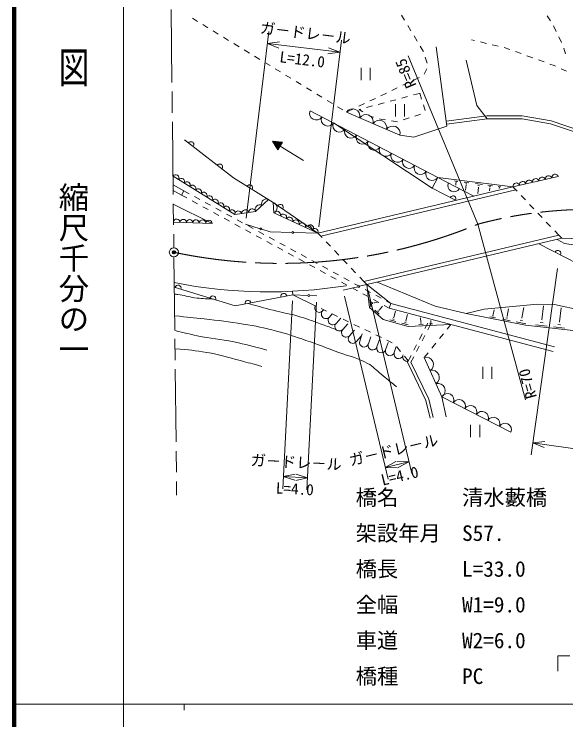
# Model space of a CAD drawing. Units: millimetres, scale not verified. Extents: x 40000 to 680000, y 20000 to 380000.
# Drawn here: x 40000 to 130808, y 202409 to 318687 of the extents above; entities that cross this region are included whole.
import ezdxf
from ezdxf.enums import TextEntityAlignment as Align

# ---------------------------------------------------------------- set-up
doc = ezdxf.new("R2010")
doc.units = ezdxf.units.MM
doc.header["$LTSCALE"] = 1000
doc.header["$PDMODE"] = 32
doc.header["$PDSIZE"] = 500
doc.linetypes.add('CHAIN', pattern=[18.5, 12, -1.5, 3.5, -1.5])
for name, color, linetype, lineweight in [('M-BGD', 7, 'Continuous', 13), ('M-BMK', 2, 'CHAIN', 13), ('M-BMK-SRVR', 3, 'Continuous', 13), ('M-STR-HTXT', 7, 'Continuous', 13), ('M-STR-STRC', 7, 'Continuous', 13), ('M-TTL', 2, 'Continuous', 140), ('M-TTL-BAND', 7, 'Continuous', 13)]:
    doc.layers.add(name, color=color, linetype=linetype, lineweight=lineweight)
doc.layers.add('M-OTRS', color=6, linetype='Continuous')
doc.styles.add('@ＭＳ ゴシック', font='')
doc.styles.add('ＭＳ ゴシック', font='')
doc.styles.get('@ＭＳ ゴシック').set_extended_font_data('@MS Gothic')
doc.styles.get('ＭＳ ゴシック').set_extended_font_data('MS Gothic')

msp = doc.modelspace()

# ---------------------------------------------------------------- linework, layer by layer
at = {"layer": 'M-BGD'}
for p, q in [((69330, 318013), (70184, 317492)), ((104265, 317671), (103746, 318527)), ((127705, 318406), (128290, 317595)), ((71037, 316970), (71891, 316449)), ((105301, 315960), (104783, 316816)), ((128783, 316729), (129210, 315826)), ((72744, 315928), (73597, 315407)), ((74451, 314885), (75304, 314364)), ((106337, 314250), (105819, 315105)), ((115774, 314317), (115296, 314426)), ((117724, 313871), (116749, 314094)), ((129638, 314922), (130066, 314018)), ((76158, 313843), (77011, 313322)), ((77864, 312800), (78718, 312279)), ((107347, 312582), (106855, 313394)), ((111219, 300210), (109469, 313280)), ((119674, 313425), (118699, 313648)), ((121586, 312854), (120647, 313195)), ((130467, 313104), (130745, 312143)), ((79571, 311758), (80425, 311236)), ((116317, 284073), (104850, 311795)), ((107362, 312534), (107347, 312582)), ((123466, 312171), (122526, 312512)), ((125346, 311488), (124406, 311830)), ((81278, 310715), (82131, 310194)), ((107953, 310624), (107657, 311579)), ((116137, 303605), (114400, 311080)), ((127226, 310805), (126286, 311147)), ((128886, 310202), (128166, 310464)), ((82985, 309673), (83838, 309151)), ((97097, 309829), (97097, 307829)), ((98597, 309829), (98597, 307829)), ((107485, 308783), (107904, 309691)), ((129099, 310105), (128886, 310202)), ((130917, 309273), (130008, 309689)), ((84691, 308630), (85545, 308109)), ((105772, 307830), (106674, 308261)), ((86398, 307587), (87252, 307066)), ((103968, 306967), (104870, 307398)), ((88105, 306545), (88958, 306024)), ((102163, 306104), (103065, 306536)), ((89812, 305502), (90665, 304981)), ((98555, 304378), (99457, 304810)), ((100359, 305241), (101261, 305673)), ((103799, 304851), (104765, 305111)), ((105730, 305371), (106696, 305631)), ((106762, 305649), (107067, 304696)), ((91519, 304460), (92372, 303939)), ((96751, 303515), (97653, 303947)), ((98005, 303291), (98971, 303551)), ((99936, 303811), (100902, 304071)), ((101868, 304331), (102833, 304591)), ((102749, 303836), (102749, 301836)), ((104249, 303836), (104249, 301836)), ((107372, 303744), (107677, 302791)), ((117834, 301442), (116137, 303605)), ((88721, 302747), (109736, 291792)), ((93225, 303417), (94079, 302896)), ((103498, 298745), (94684, 302527)), ((94946, 302652), (95848, 303084)), ((96766, 302957), (97040, 303031)), ((97386, 302598), (96766, 302957)), ((98689, 301842), (98251, 302096)), ((99166, 301713), (98689, 301842)), ((100534, 301343), (100131, 301452)), ((101110, 301257), (100534, 301343)), ((104991, 301572), (104040, 301262)), ((106762, 302150), (105941, 301882)), ((106876, 302226), (106762, 302150)), ((117803, 301942), (111106, 301064)), ((117834, 301442), (111171, 300568)), ((123639, 301906), (117803, 301942)), ((123596, 301407), (117834, 301442)), ((128276, 300627), (123596, 301407)), ((128399, 301113), (123639, 301906)), ((108811, 290019), (92542, 300756)), ((103088, 300961), (102099, 301109)), ((111219, 300210), (105810, 298419)), ((133027, 298996), (128276, 300627)), ((133215, 299460), (128399, 301113)), ((76131, 291692), (68063, 297965)), ((83387, 296317), (82511, 297747)), ((82511, 297747), (84181, 297590)), ((82623, 297737), (83811, 296996)), ((82845, 297716), (83864, 297081)), ((83068, 297695), (83916, 297166)), ((83291, 297674), (83969, 297250)), ((105810, 298419), (103498, 298745)), ((82570, 297652), (83758, 296911)), ((82687, 297461), (83705, 296826)), ((82803, 297270), (83652, 296741)), ((82920, 297080), (83599, 296656)), ((83037, 296889), (83546, 296572)), ((83154, 296698), (83493, 296487)), ((84181, 297590), (83387, 296317)), ((83513, 297653), (84022, 297335)), ((83736, 297632), (84075, 297420)), ((87602, 294572), (83784, 296953)), ((83958, 297611), (84128, 297505)), ((83271, 296508), (83440, 296402)), ((76324, 285670), (66150, 291994)), ((129561, 291923), (122101, 290249)), ((82657, 287645), (76131, 291692)), ((109736, 291792), (108811, 290019)), ((109736, 291792), (115641, 288714)), ((122101, 290249), (109736, 291792)), ((112492, 291196), (113011, 291132)), ((112671, 291042), (112801, 291026)), ((112720, 290905), (112672, 290526)), ((112703, 290907), (112736, 290903)), ((114052, 291002), (114861, 290901)), ((114330, 290762), (114532, 290736)), ((115929, 290767), (117075, 290624)), ((67938, 289576), (66166, 290541)), ((67556, 288874), (66177, 289624)), ((67556, 288874), (67938, 289576)), ((67938, 289576), (68816, 289098)), ((122101, 290249), (90005, 282624)), ((122576, 289745), (90481, 282120)), ((108811, 290019), (112669, 288008)), ((114406, 290547), (114298, 289679)), ((114381, 290550), (114431, 290544)), ((116430, 290123), (116304, 289113)), ((116323, 290427), (116609, 290391)), ((116395, 290127), (116466, 290118)), ((117961, 290514), (118728, 290418)), ((118224, 290286), (118416, 290262)), ((118296, 290082), (118232, 289571)), ((118272, 290085), (118320, 290079)), ((119648, 290303), (120101, 290247)), ((119804, 290169), (119917, 290155)), ((119832, 290051), (119860, 290047)), ((119846, 290049), (119834, 289951)), ((122101, 290249), (122576, 289745)), ((122787, 289522), (122576, 289745)), ((67556, 288874), (68434, 288395)), ((69695, 288620), (70573, 288142)), ((124160, 288068), (123473, 288795)), ((72584, 284217), (66202, 287380)), ((69312, 287917), (70190, 287439)), ((71451, 287663), (72329, 287185)), ((81873, 288131), (79743, 286183)), ((82759, 285925), (82657, 287645)), ((90005, 282624), (82657, 287645)), ((125533, 286614), (124847, 287341)), ((71069, 286961), (71947, 286483)), ((73208, 286707), (74086, 286229)), ((79743, 286183), (76324, 285670)), ((72825, 286004), (73703, 285526)), ((74582, 285048), (75460, 284570)), ((74964, 285751), (75842, 285272)), ((90005, 282624), (82759, 285925)), ((126907, 285160), (126220, 285887)), ((72584, 284217), (66235, 284428)), ((76338, 284092), (77216, 283613)), ((76721, 284794), (77599, 284316)), ((78093, 284069), (80481, 283332)), ((78477, 283838), (79355, 283360)), ((116317, 284073), (124164, 255117)), ((128280, 283706), (127593, 284433)), ((78095, 283135), (78973, 282657)), ((80234, 282881), (81112, 282403)), ((80768, 283244), (82153, 282817)), ((82153, 282817), (85703, 282730)), ((86003, 282722), (90005, 282624)), ((90005, 282624), (90481, 282120)), ((129653, 282252), (128966, 282979)), ((79851, 282179), (80729, 281701)), ((81990, 281925), (82868, 281447)), ((90691, 281898), (90481, 282120)), ((129653, 282252), (97558, 274628)), ((130129, 281749), (98033, 274124)), ((129355, 281565), (130588, 280922)), ((129653, 282252), (130129, 281749)), ((81608, 281222), (82486, 280744)), ((83364, 280266), (84242, 279788)), ((83747, 280969), (84625, 280490)), ((92065, 280444), (91378, 281171)), ((132779, 277525), (126383, 280859)), ((130588, 280922), (148847, 277941)), ((85121, 279310), (85999, 278831)), ((85503, 280012), (86381, 279534)), ((93438, 278990), (92751, 279717)), ((86877, 278353), (87755, 277875)), ((87260, 279056), (88138, 278578)), ((89016, 278099), (89894, 277621)), ((94811, 277536), (94125, 278263)), ((88634, 277397), (89512, 276919)), ((90773, 277143), (91651, 276665)), ((96184, 276082), (95498, 276809)), ((90390, 276440), (91268, 275962)), ((92529, 276187), (93407, 275708)), ((92147, 275484), (93025, 275006)), ((93903, 274528), (94781, 274049)), ((94286, 275230), (95164, 274752)), ((97558, 274628), (96871, 275355)), ((97558, 274628), (98033, 274124)), ((109306, 270582), (99765, 274535)), ((76398, 270606), (66357, 273725)), ((94142, 273199), (96574, 273777)), ((95660, 273571), (96538, 273093)), ((96042, 274274), (96920, 273796)), ((96866, 273847), (98033, 274124)), ((97799, 273317), (98677, 272839)), ((98033, 274124), (102026, 271016)), ((98033, 274124), (98468, 270333)), ((85849, 272453), (76398, 270606)), ((85822, 273024), (85849, 272453)), ((85849, 272453), (88346, 272324)), ((89564, 270637), (85849, 272453)), ((88646, 272309), (89844, 272247)), ((97416, 272615), (98294, 272137)), ((99555, 272361), (100433, 271883)), ((98708, 270436), (98565, 271679)), ((98965, 270938), (98930, 271249)), ((99173, 271658), (100051, 271180)), ((99263, 271090), (99254, 271168)), ((99258, 271129), (99743, 271184)), ((101312, 271405), (102026, 271016)), ((102026, 271016), (101728, 270267)), ((102026, 271016), (128949, 263865)), ((89628, 270606), (89564, 270637)), ((91430, 269738), (90529, 270172)), ((90777, 269775), (90954, 269967)), ((98468, 270333), (100718, 268359)), ((100098, 269235), (99355, 269887)), ((99983, 269665), (99797, 269829)), ((100076, 269912), (100030, 269953)), ((100053, 269933), (100628, 270588)), ((100929, 270702), (101728, 270267)), ((101728, 270267), (128744, 263092)), ((114393, 269349), (109306, 270582)), ((114393, 269349), (117342, 270065)), ((117342, 270065), (126156, 270894)), ((118829, 269213), (118980, 269979)), ((121148, 268921), (121383, 270114)), ((123567, 268635), (123899, 270324)), ((126156, 270894), (128943, 270856)), ((126862, 268346), (127116, 270632)), ((128943, 270856), (134103, 269689)), ((129766, 267975), (130025, 270303)), ((91879, 268757), (92368, 269286)), ((93232, 268870), (92331, 269304)), ((92981, 267740), (93781, 268606)), ((102505, 268674), (102441, 268692)), ((102473, 268683), (102765, 269733)), ((104466, 268135), (104763, 269202)), ((106939, 267933), (106903, 268646)), ((124182, 267422), (114393, 269349)), ((119203, 268657), (118273, 268840)), ((118900, 268958), (118667, 269003)), ((118858, 269207), (118800, 269219)), ((121243, 268579), (120931, 268640)), ((121187, 268913), (121109, 268928)), ((123617, 268625), (123516, 268645)), ((94084, 266723), (94931, 267641)), ((95034, 268002), (94133, 268436)), ((96836, 267135), (95935, 267569)), ((100718, 268359), (104850, 267211)), ((102843, 268028), (101818, 268313)), ((102530, 268391), (102274, 268462)), ((104841, 267473), (103804, 267761)), ((104524, 267840), (104265, 267912)), ((104499, 268126), (104434, 268144)), ((104850, 267211), (111899, 267566)), ((107323, 267586), (106592, 267549)), ((107039, 267755), (106857, 267745)), ((106962, 267934), (106916, 267932)), ((107622, 266883), (108081, 267771)), ((108066, 266653), (108526, 267542)), ((108847, 267662), (108360, 267638)), ((108658, 267775), (108537, 267769)), ((108591, 267894), (108576, 268202)), ((108606, 267894), (108576, 267893)), ((111899, 267566), (111270, 266788)), ((121649, 268175), (120403, 268421)), ((124214, 267670), (122602, 267988)), ((123689, 268192), (123286, 268272)), ((127715, 267281), (125797, 267494)), ((127049, 267840), (126569, 267893)), ((126922, 268340), (126802, 268353)), ((129943, 267494), (129488, 267545)), ((129823, 267969), (129709, 267982)), ((95186, 265705), (96034, 266624)), ((98637, 266267), (97737, 266701)), ((133894, 266343), (124182, 267422)), ((130576, 266963), (128754, 267165)), ((96288, 264688), (97136, 265606)), ((96873, 264816), (97267, 266002)), ((98297, 264343), (98691, 265529)), ((100439, 265399), (99538, 265833)), ((106704, 265106), (107163, 265994)), ((107148, 264876), (107607, 265765)), ((110641, 266011), (110012, 265233)), ((99720, 263870), (100114, 265056)), ((101143, 263396), (101538, 264583)), ((102241, 264531), (101340, 264965)), ((105786, 263329), (106245, 264217)), ((106230, 263099), (106689, 263988)), ((109383, 264456), (108754, 263678)), ((102567, 262923), (102905, 263942)), ((103599, 263098), (102964, 263870)), ((108125, 262901), (107496, 262124)), ((103990, 262450), (104031, 262572)), ((104868, 261552), (104233, 262325)), ((104754, 261331), (105327, 262441)), ((105312, 261323), (105771, 262211)), ((110403, 255653), (107496, 262124)), ((104754, 261331), (107755, 255052)), ((105312, 261323), (108227, 255223)), ((117119, 260588), (117119, 258588)), ((118619, 260588), (118619, 258588)), ((107755, 255052), (108498, 252131)), ((108227, 255223), (108983, 252254)), ((121764, 249788), (110403, 255653)), ((110403, 255653), (111123, 252347)), ((115122, 251002), (115122, 249002)), ((116622, 251002), (116622, 249002))]:
    msp.add_line(p, q, dxfattribs=at)
for centre in [(80625, 283288), (85853, 282726), (96720, 273812), (88496, 272317)]:
    msp.add_circle(centre, 150, dxfattribs=at)
for centre, radius, start, end in [((89712, 302318), 1080, 156.56723, 328.36699), ((95707, 301871), 1215, 346.20033, 147.35981), ((91623, 301322), 1080, 156.56723, 328.36699), ((97910, 300926), 1215, 346.20033, 147.35981), ((100114, 299980), 1215, 346.20033, 147.35981), ((93533, 300326), 1080, 156.56723, 328.36699), ((102318, 299035), 1215, 346.20033, 147.35981), ((95443, 299330), 1080, 156.56723, 328.36699), ((97354, 298334), 1080, 156.56723, 328.36699), ((99264, 297338), 1080, 156.56723, 328.36699), ((69088, 297168), 500, 322.13745, 142.13745), ((101175, 296342), 1080, 156.56723, 328.36699), ((103085, 295347), 1080, 156.56723, 328.36699), ((104996, 294351), 1080, 156.56723, 328.36699), ((73825, 293485), 500, 322.13745, 142.13745), ((106906, 293355), 1080, 156.56723, 328.36699), ((66589, 291669), 546, 332.80934, 143.4596), ((108816, 292359), 1080, 156.56723, 328.36699), ((127973, 291519), 548, 17.47622, 187.81574), ((129038, 291758), 548, 17.47622, 187.81574), ((67514, 291094), 546, 332.80934, 143.4596), ((68438, 290519), 546, 332.80934, 143.4596), ((112396, 290406), 1000, 152.46711, 332.46711), ((122644, 290324), 548, 17.47622, 187.81574), ((123709, 290563), 548, 17.47622, 187.81574), ((124775, 290802), 548, 17.47622, 187.81574), ((125841, 291041), 548, 17.47622, 187.81574), ((126907, 291280), 548, 17.47622, 187.81574), ((69363, 289944), 546, 332.80934, 143.4596), ((70288, 289369), 546, 332.80934, 143.4596), ((78748, 290070), 500, 328.19467, 148.19467), ((71213, 288794), 546, 332.80934, 143.4596), ((72138, 288219), 546, 332.80934, 143.4596), ((112225, 288239), 500, 332.46711, 152.46711), ((73063, 287645), 546, 332.80934, 143.4596), ((73988, 287070), 546, 332.80934, 143.4596), ((80425, 286506), 755, 59.52107, 205.36846), ((81490, 287480), 755, 59.52107, 205.36846), ((82347, 286764), 934, 296.13017, 70.60275), ((83813, 286855), 500, 325.6562, 145.6562), ((74913, 286495), 546, 332.80934, 143.4596), ((75838, 285920), 546, 332.80934, 143.4596), ((76905, 285680), 581, 16.06652, 180.99501), ((78045, 285851), 581, 16.06652, 180.99501), ((79184, 286022), 581, 16.06652, 180.99501), ((83248, 285626), 573, 342.40748, 148.6178), ((66764, 284381), 530, 1.26555, 174.91852), ((84283, 285155), 573, 342.40748, 148.6178), ((85318, 284683), 573, 342.40748, 148.6178), ((67822, 284346), 530, 1.26555, 174.91852), ((68880, 284311), 530, 1.26555, 174.91852), ((69938, 284276), 530, 1.26555, 174.91852), ((70996, 284240), 530, 1.26555, 174.91852), ((72054, 284205), 530, 1.26555, 174.91852), ((86353, 284212), 573, 342.40748, 148.6178), ((87389, 283740), 573, 342.40748, 148.6178), ((88424, 283269), 573, 342.40748, 148.6178), ((88767, 283470), 500, 325.6562, 145.6562), ((89459, 282797), 573, 342.40748, 148.6178), ((128136, 132896), 148866, 79.41383, 89.23308), ((129490, 279239), 500, 332.46711, 152.46711), ((81931, 353680), 80750, 258.87398, 279.07413), ((66972, 273534), 500, 342.74525, 162.74525), ((72702, 271754), 500, 342.74525, 162.74525), ((84377, 272166), 500, 11.05695, 191.05695), ((78489, 271015), 500, 11.05695, 191.05695), ((90226, 270284), 750, 151.92416, 317.29061), ((91328, 269266), 750, 137.29061, 317.29061), ((92430, 268249), 750, 137.29061, 317.29061), ((93533, 267231), 750, 137.29061, 317.29061), ((94635, 266214), 750, 137.29061, 317.29061), ((95737, 265196), 750, 137.29061, 317.29061), ((97585, 264579), 750, 161.61533, 341.61533), ((99008, 264106), 750, 161.61533, 341.61533), ((100432, 263633), 750, 161.61533, 341.61533), ((101855, 263160), 750, 161.61533, 341.61533), ((103279, 262687), 750, 161.61533, 341.61533), ((104702, 262214), 750, 161.61533, 279.65623), ((107815, 260970), 1196, 302.95582, 105.42961), ((108784, 258814), 1196, 302.95582, 105.42961), ((109753, 256657), 1196, 302.95582, 105.42961), ((111320, 255106), 1067, 336.2081, 149.17918), ((113213, 254129), 1067, 336.2081, 149.17918), ((115107, 253151), 1067, 336.2081, 149.17918), ((117000, 252174), 1067, 336.2081, 149.17918), ((118894, 251196), 1067, 336.2081, 149.17918), ((120787, 250219), 1067, 336.2081, 149.17918)]:
    msp.add_arc(centre, radius, start, end, dxfattribs=at)
for points, knots in [([(72727, 271747), (71305, 271790), (70877, 271798), (69704, 271957), (68616, 272104), (68035, 272366), (66943, 272491), (66720, 272517), (66643, 272530), (66370, 272550)], [0, 0, 0, 0, 1, 1, 1, 2, 2, 2, 3, 3, 3, 3]), ([(92973, 266732), (91705, 267200), (91378, 267318), (90351, 267682), (88930, 268186), (88144, 268500), (86699, 268929), (85376, 269322), (84596, 269399), (83256, 269731), (81393, 270191), (80792, 270372), (78516, 271020)], [0, 0, 0, 0, 1, 1, 1, 2, 2, 2, 3, 3, 3, 4, 4, 4, 4]), ([(66411, 268976), (68768, 268748), (69380, 268683), (71280, 268465), (73792, 268177), (75207, 268061), (77699, 267631), (79846, 267260), (81048, 267029), (83155, 266475), (85088, 265968), (86144, 265585), (88034, 264935), (90157, 264204), (91323, 263730), (93426, 262945), (95285, 262251), (96453, 262129), (98176, 261147), (99153, 260591), (99549, 260057), (100423, 259350), (101406, 258554), (101715, 258298), (102927, 257296)], [0, 0, 0, 0, 1, 1, 1, 2, 2, 2, 3, 3, 3, 4, 4, 4, 5, 5, 5, 6, 6, 6, 7, 7, 7, 8, 8, 8, 8]), ([(66438, 266537), (68198, 266108), (68679, 266005), (70124, 265705), (72465, 265219), (73819, 265172), (76158, 264678), (78306, 264224), (79031, 264033), (81615, 263330)], [0, 0, 0, 0, 1, 1, 1, 2, 2, 2, 3, 3, 3, 3]), ([(66473, 263523), (68944, 263355), (69693, 263295), (71729, 262945), (73917, 262568), (75103, 262161), (77250, 261597), (78632, 261233), (79077, 261114), (80780, 260634)], [0, 0, 0, 0, 1, 1, 1, 2, 2, 2, 3, 3, 3, 3])]:
    msp.add_open_spline(points, degree=3, knots=knots, dxfattribs=at)
at = {"layer": 'M-BMK'}
for p, q in [((65838, 319445), (66283, 280197)), ((66300, 278697), (66746, 239450))]:
    msp.add_line(p, q, dxfattribs=at)
for centre, radius, start, end in [((134627, 216510), 70000, 71.60471, 105.16334), ((83828, 362619), 85000, 258.09368, 292.4711)]:
    msp.add_arc(centre, radius, start, end, dxfattribs=at)
at = {"layer": 'M-BMK-SRVR'}
msp.add_circle((66292, 279447), 750, dxfattribs=at)
msp.add_point((66292, 279447), dxfattribs=at)
at = {"layer": 'M-OTRS'}
msp.add_point((66292, 279447), dxfattribs=at)
at = {"layer": 'M-STR-HTXT'}
for q in [(131470, 212940), (129470, 210440)]:
    msp.add_line((129470, 212940), q, dxfattribs=at)
at = {"layer": 'M-STR-STRC'}
for p, q in [((78213, 285062), (81946, 315836)), ((83686, 314132), (81705, 313851)), ((90126, 283617), (93859, 314391)), ((81705, 313851), (93618, 312406)), ((81705, 313851), (83561, 313104)), ((93618, 312406), (91763, 313152)), ((91638, 312125), (93618, 312406)), ((129427, 276770), (125103, 246073)), ((94373, 272226), (101538, 242066)), ((98265, 273151), (105430, 242990)), ((85798, 271455), (84200, 240496)), ((89793, 271248), (88194, 240290)), ((127368, 248296), (125382, 248053)), ((125382, 248053), (180363, 240309)), ((125382, 248053), (127223, 247271)), ((102836, 244962), (101076, 244012)), ((101076, 244012), (104967, 244936)), ((104967, 244936), (102968, 244993)), ((103208, 243986), (104967, 244936)), ((101076, 244012), (103075, 243955)), ((86259, 242911), (84303, 242493)), ((84303, 242493), (88298, 242287)), ((84303, 242493), (86205, 241877)), ((86342, 241870), (88298, 242287)), ((88298, 242287), (86395, 242903))]:
    msp.add_line(p, q, dxfattribs=at)
at = {"layer": 'M-TTL'}
msp.add_line((40000, 380000), (40000, 20000), dxfattribs=at)
at = {"layer": 'M-TTL-BAND'}
for p, q in [((58000, 370000), (58000, 20000)), ((40000, 205000), (579000, 205000)), ((68000, 205000), (68000, 204000))]:
    msp.add_line(p, q, dxfattribs=at)

# ---------------------------------------------------------------- texts
at = {"layer": 'M-BGD', "style": 'ＭＳ ゴシック'}
for s, rotation, p in [('R=85', 112.471, (106762, 307174)), ('R=70', 105.163, (126577, 255771))]:
    msp.add_text(s, height=1833, rotation=rotation, dxfattribs=at).set_placement(p, align=Align.BOTTOM_LEFT)
msp.add_text('ガ－ドレ－ル', height=1833, rotation=357.045, dxfattribs=at).set_placement((86352, 243389), align=Align.BOTTOM_CENTER)
at = {"layer": 'M-BGD', "style": '@ＭＳ ゴシック'}
msp.add_text('L=4.0', height=1833, rotation=357.045, dxfattribs=at).set_placement((86249, 241391), align=Align.TOP_CENTER)
at = {"layer": 'M-STR-HTXT', "style": 'ＭＳ ゴシック'}
for s, p in [('橋名\u3000\u3000\u3000清水藪橋', (96220, 237010)), ('架設年月\u3000S57.', (96220, 231119)), ('橋長\u3000\u3000\u3000L=33.0', (96220, 225228)), ('全幅\u3000\u3000\u3000W1=9.0', (96220, 219337)), ('車道\u3000\u3000\u3000W2=6.0', (96220, 213446)), ('橋種\u3000\u3000\u3000PC', (96220, 207555))]:
    msp.add_text(s, height=2566, dxfattribs=at).set_placement(p, align=Align.BOTTOM_LEFT)
at = {"layer": 'M-STR-STRC', "style": 'ＭＳ ゴシック'}
for rotation, p in [(353.083, (87782, 314121)), (13.364, (102790, 245447))]:
    msp.add_text('ガ－ドレ－ル', height=1833, rotation=rotation, dxfattribs=at).set_placement(p, align=Align.BOTTOM_CENTER)
at = {"layer": 'M-STR-STRC', "style": '@ＭＳ ゴシック'}
for s, rotation, p in [('L=12.0', 353.083, (87541, 312136)), ('L=4.0', 13.364, (103253, 243501))]:
    msp.add_text(s, height=1833, rotation=rotation, dxfattribs=at).set_placement(p, align=Align.TOP_CENTER)
at = {"layer": 'M-TTL-BAND', "style": '@ＭＳ ゴシック', "width": 1.4}
msp.add_text('平  面  図', height=3666, rotation=270, dxfattribs=at).set_placement((49777, 306475), align=Align.MIDDLE_RIGHT)
at = {"layer": 'M-TTL-BAND', "style": '@ＭＳ ゴシック'}
msp.add_text('縮尺千分の一', height=3666, rotation=270, dxfattribs=at).set_placement((49777, 261030), align=Align.MIDDLE_RIGHT)

doc.saveas('drawing.dxf')
